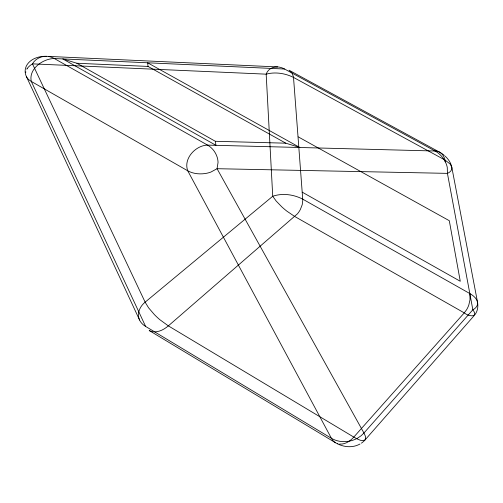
<?xml version="1.0" encoding="UTF-8"?>
<svg xmlns="http://www.w3.org/2000/svg" width="503" height="503" viewBox="0 0 503 503"><rect width="100%" height="100%" fill="white"/><g stroke="black" fill="none" stroke-linecap="round" stroke-linejoin="round"><path stroke-width="0.75" d="M477.624 303.133C477.731 306.132 475.373 308.528 472.851 309.779L363.952 433.014L361.091 435.768L357.488 438.201A33.82 29.193 41.8 0 1 350.949 440.791C344.448 442.426 337.243 441.766 331.42 438.308L145.619 326.428A15.335 13.587 13 0 1 139.501 319.99M25.703 72.507L25.829 71.772M26.86 69.169L27.099 68.779M474.304 315.45L365.115 439.874C361.45 442.087 357.111 438.679 353.798 437.088L168.342 325.875L159.791 319.644A74.909 63.868 18.9 0 1 154.44 314.652L148.574 307.805L145.134 302.158L32.475 63.862C35.267 58.908 41.032 55.996 46.666 56.317L277.43 66.93C272.62 66.553 267.671 69.483 266.175 74.161L272.733 196.252L276.166 201.037L281.812 206.865A67.716 51.74 24.2 0 0 286.855 211.141L294.783 216.516L464.256 312.879C468.494 316.544 478.988 317.99 472.851 309.779L447.425 173.365L447.274 167.48A27.47 19.957 28.4 0 0 445.633 162.488C443.388 157.716 439.723 153.578 435.095 151.013L284.604 69.024L148.391 62.825M154.685 331.892C159.809 331.779 164.531 329.138 168.342 325.875L297.424 213.844A37.738 29.884 21.1 0 0 300.354 209.493L302.209 204.74L302.793 200.194L298.021 136.747L449.286 220.691L460.27 281.271L302.221 192.159M215.334 141.286L215.95 145.317L62.8 58.926L76.846 63.246L215.334 141.286L285.798 143.185L299.838 147.498L147.631 62.787L54.324 58.537C42.944 58.593 28.382 68.974 31.305 81.442L145.619 326.428M435.095 151.013L207.563 145.103C195.535 145.354 183.13 158.759 187.757 170.806L331.42 438.308A10.054 8.733 44.9 0 0 335.457 442.772M76.846 63.246L148.027 66.427L285.798 143.185M32.475 63.862L266.175 74.161C275.235 71.684 285.201 73.281 293.526 77.431L444.935 160.004L450.091 163.965L451.807 167.248L477.51 302.108A23.301 17.919 36.6 0 1 474.983 314.62M339.569 444.074C345.165 444.551 350.233 441.087 353.798 437.088L464.256 312.879L466.501 309.867A39.756 30.834 35.1 0 0 468.815 305L470.022 299.706L469.827 293.545L302.749 199.157C293.67 194.454 282.516 192.913 272.733 196.252L145.134 302.158C139.985 306.233 136.514 313.633 139.551 319.965L26.363 76.481A21.61 15.838 5.9 0 1 25.232 69.804L25.54 68.182A21.61 15.838 5.9 0 1 32.223 59.75L34.078 58.732A21.61 15.838 5.9 0 1 46.666 56.317M445.287 161.884C444.878 158.068 443.156 154.069 439.609 152.202L289.049 70.213L291.922 72.765L293.469 76.877L298.002 136.483M31.305 81.442L187.757 170.806C192.926 173.68 199.081 174.359 204.878 173.573A28.451 22.176 15.2 0 0 210.889 172.064L217.063 168.706L447.425 173.365C449.871 172.435 452.423 170.127 451.807 167.248A20.761 15.002 28.8 0 0 445.142 156.144M469.827 293.545C473.153 295.475 476.624 298.16 477.51 302.108M147.631 62.787L148.027 66.427M361.405 443.149A25.98 22.409 43.5 0 0 365.115 439.874C366.505 437.698 364.908 435.038 363.952 433.014L217.063 168.706L218.044 162.494A28.834 22.66 14.8 0 0 217.177 157.219C215.617 152.176 212.159 147.725 207.563 145.103L54.324 58.537A13.688 9.985 6 0 0 48.502 56.487M360.01 444.011A25.98 22.409 43.5 0 1 337.299 443.728M27.055 68.76A21.233 15.618 5.8 0 1 32.506 63.894M277.423 66.893A12.361 8.897 19 0 1 284.585 69.049M435.108 151.045A7.929 5.684 28.7 0 1 439.628 152.17M439.609 152.202A20.761 15.002 28.8 0 1 444.4 155.484M153.163 331.798A8.903 7.935 13.1 0 1 149.196 330.509L335.488 442.722A9.023 7.841 44.9 0 0 337.909 443.759M31.324 81.417A13.537 9.922 5.4 0 1 26.307 76.494"/></g></svg>
